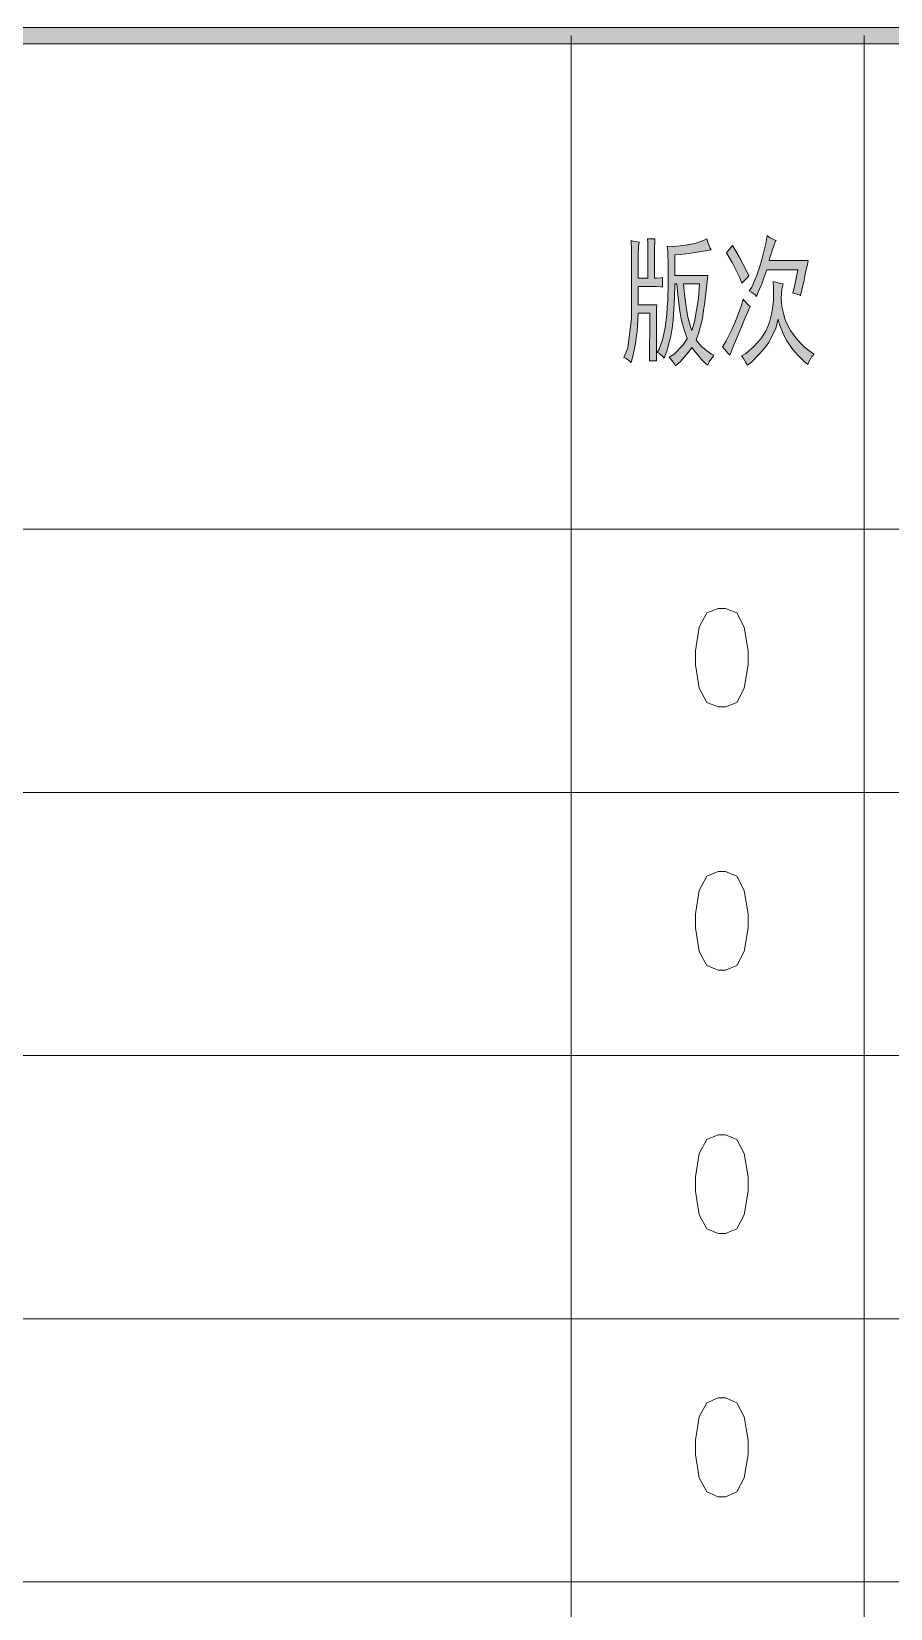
# Model space of a CAD drawing. Header units: millimetres. Extents: x 0 to 207, y 0 to 293.
# Drawn here: x 129.78 to 155.48, y 195.53 to 242.76 of the extents above; entities that cross this region are included whole.
import ezdxf

# ---------------------------------------------------------------- set-up
doc = ezdxf.new("R2010")
doc.units = ezdxf.units.MM

msp = doc.modelspace()

# ---------------------------------------------------------------- hatches: boundary and pattern name
h = msp.add_hatch(color=0)
h.dxf.hatch_style = 2
h.paths.add_polyline_path([(201.9935, 242.883972), (201.9935, 242.390083), (25.124833, 242.390083), (25.124833, 242.883972)])
h = msp.add_hatch(color=0)
h.dxf.hatch_style = 2
h.paths.add_polyline_path([(152.061333, 236.502222), (152.043694, 236.477528), (151.990778, 236.343472), (151.9555, 236.237639), (151.920222, 236.128278), (151.867306, 235.962472), (151.849667, 235.9025), (153.024417, 235.9025), (152.996194, 235.786083), (152.943278, 235.549722), (152.918583, 235.429778), (152.897417, 235.309833), (152.833917, 235.024083), (152.791583, 234.858278), (152.728083, 234.882972), (152.611667, 234.914722), (152.55875, 234.925306), (152.618722, 235.17225), (152.692806, 235.5215), (152.710444, 235.620278), (151.779111, 235.620278), (151.750889, 235.539139), (151.683861, 235.355694), (151.648583, 235.256917), (151.609778, 235.158139), (151.518056, 234.939417), (151.468667, 234.823), (151.433389, 234.875917), (151.327556, 234.957056), (151.257, 234.992333), (151.334611, 235.10875), (151.482778, 235.461528), (151.560389, 235.697889), (151.634472, 235.93425), (151.750889, 236.4105), (151.793222, 236.650389), (151.867306, 236.593944), (152.001361, 236.519861)])
h = msp.add_hatch(color=0)
h.dxf.hatch_style = 2
h.paths.add_polyline_path([(147.958528, 236.452833), (147.944417, 236.318778), (147.933833, 236.068306), (147.933833, 235.955417), (147.933833, 235.373333), (148.223111, 235.373333), (148.223111, 236.152972), (148.223111, 236.244694), (148.219583, 236.44225), (148.212528, 236.551611), (148.434778, 236.551611), (148.427722, 236.459889), (148.420667, 236.262333), (148.420667, 236.152972), (148.420667, 235.373333), (148.491222, 235.373333), (148.614694, 235.380389), (148.664083, 235.390972), (148.664083, 235.10875), (148.600583, 235.115806), (148.466528, 235.122861), (148.3995, 235.122861), (147.933833, 235.122861), (147.933833, 234.576056), (148.491222, 234.576056), (148.484167, 234.459639), (148.480639, 234.135083), (148.480639, 233.926944), (148.480639, 232.900361), (148.268972, 232.900361), (148.276028, 233.189639), (148.283083, 233.90225), (148.283083, 234.325583), (147.933833, 234.325583), (147.926778, 234.135083), (147.898556, 233.764667), (147.873861, 233.588278), (147.852694, 233.408361), (147.775083, 233.041472), (147.725694, 232.847444), (147.683361, 232.889778), (147.574, 232.963861), (147.503444, 232.999139), (147.619861, 233.288417), (147.736278, 234.177417), (147.736278, 234.773611), (147.736278, 235.380389), (147.729222, 236.244694), (147.725694, 236.502222), (147.782139, 236.484583), (147.898556, 236.459889)])
h = msp.add_hatch(color=0)
h.paths.add_polyline_path([(149.990528, 236.551611), (150.01875, 236.44225), (150.08225, 236.276444), (150.117528, 236.22), (150.001111, 236.202361), (149.761222, 236.167083), (149.63775, 236.145917), (149.51075, 236.12475), (149.207361, 236.085944), (149.027444, 236.068306), (149.027444, 235.454472), (150.015222, 235.454472), (149.990528, 235.182833), (149.930556, 234.657194), (149.89175, 234.41025), (149.852944, 234.159778), (149.740056, 233.718806), (149.665972, 233.528306), (149.718889, 233.454222), (149.842361, 233.316639), (149.916444, 233.256667), (149.987, 233.193167), (150.131639, 233.097917), (150.198667, 233.066167), (150.152806, 233.01325), (150.061083, 232.865083), (150.015222, 232.766306), (149.951722, 232.82275), (149.821194, 232.953278), (149.757694, 233.023833), (149.694194, 233.094389), (149.584833, 233.231972), (149.538972, 233.295472), (149.443722, 233.154361), (149.200306, 232.882722), (149.048611, 232.748667), (149.009806, 232.815694), (148.914556, 232.94975), (148.861639, 233.01325), (149.013333, 233.097917), (149.281444, 233.373083), (149.397861, 233.563583), (149.344944, 233.704694), (149.253222, 234.02925), (149.210889, 234.209167), (149.175611, 234.385556), (149.119167, 234.882972), (149.094472, 235.207528), (149.027444, 235.207528), (149.020389, 234.784194), (148.978056, 234.117444), (148.946306, 233.877556), (148.911028, 233.637667), (148.794611, 233.189639), (148.713472, 232.9815), (148.6535, 233.048528), (148.551194, 233.129667), (148.501806, 233.147306), (148.561778, 233.246083), (148.660556, 233.528306), (148.699361, 233.71175), (148.741694, 233.895194), (148.794611, 234.286778), (148.805194, 234.491389), (148.815778, 234.710111), (148.829889, 235.189889), (148.829889, 235.454472), (148.829889, 235.729639), (148.815778, 236.170611), (148.805194, 236.336417), (148.967472, 236.325833), (149.295556, 236.354056), (149.461361, 236.385806), (149.627167, 236.417556), (149.89175, 236.502222)])
h.paths.add_polyline_path([(149.292028, 235.207528), (149.309667, 234.98175), (149.359056, 234.576056), (149.387278, 234.392611), (149.422556, 234.202111), (149.496639, 233.912833), (149.538972, 233.810528), (149.620111, 234.068056), (149.736528, 234.766556), (149.768278, 235.207528)])
h = msp.add_hatch(color=0)
h.dxf.hatch_style = 2
h.paths.add_polyline_path([(150.759583, 236.354056), (150.950083, 236.011861), (151.1935, 235.556778), (151.246417, 235.440361), (151.200556, 235.398028), (151.094722, 235.288667), (151.038278, 235.221639), (150.978306, 235.380389), (150.745472, 235.839), (150.572611, 236.135333), (150.618472, 236.184722), (150.710194, 236.294083)])
h = msp.add_hatch(color=0)
h.dxf.hatch_style = 2
h.paths.add_polyline_path([(152.269472, 235.207528), (152.234194, 235.048778), (152.2095, 234.770083), (152.223611, 234.650139), (152.234194, 234.530194), (152.287111, 234.286778), (152.325917, 234.159778), (152.36825, 234.036306), (152.488194, 233.803472), (152.569333, 233.694111), (152.654, 233.588278), (152.809222, 233.408361), (152.883306, 233.337806), (152.960917, 233.26725), (153.116139, 233.147306), (153.197278, 233.097917), (153.133778, 233.030889), (153.042056, 232.872139), (153.013833, 232.783944), (152.897417, 232.882722), (152.696333, 233.080278), (152.611667, 233.182583), (152.527, 233.281361), (152.385889, 233.493028), (152.325917, 233.605917), (152.269472, 233.715278), (152.163639, 233.986917), (152.117778, 234.145667), (152.047222, 233.877556), (151.846139, 233.447167), (151.712083, 233.281361), (151.578028, 233.115556), (151.3205, 232.858028), (151.200556, 232.766306), (151.158222, 232.847444), (151.070028, 232.988556), (151.024167, 233.048528), (151.154694, 233.122611), (151.387528, 233.316639), (151.496889, 233.436583), (151.602722, 233.560056), (151.761472, 233.803472), (151.810861, 233.926944), (151.86025, 234.053944), (151.927278, 234.293833), (151.944917, 234.41025), (151.962556, 234.526667), (151.980194, 234.717167), (151.983722, 234.79125), (151.98725, 234.865333), (151.983722, 235.10875), (151.976667, 235.274556), (152.047222, 235.249861), (152.191861, 235.214583)])
h = msp.add_hatch(color=0)
h.dxf.hatch_style = 2
h.paths.add_polyline_path([(151.281694, 234.526667), (151.235833, 234.417306), (151.105306, 234.113917), (151.024167, 233.919889), (150.943028, 233.725861), (150.770167, 233.295472), (150.674917, 233.066167), (150.625528, 233.122611), (150.512639, 233.246083), (150.456194, 233.313111), (150.565556, 233.496556), (150.749, 233.856389), (150.823083, 234.036306), (150.893639, 234.216222), (151.020639, 234.569), (151.070028, 234.741861), (151.112361, 234.692472), (151.218194, 234.583111)])

# ---------------------------------------------------------------- linework, layer by layer
at = {"color": 0, "lineweight": 0}
for points in [[(201.9935, 242.883972), (201.9935, 242.390083), (25.124833, 242.390083), (25.124833, 242.883972)], [(152.061333, 236.502222), (152.043694, 236.477528), (151.990778, 236.343472), (151.9555, 236.237639), (151.920222, 236.128278), (151.867306, 235.962472), (151.849667, 235.9025), (153.024417, 235.9025), (152.996194, 235.786083), (152.943278, 235.549722), (152.918583, 235.429778), (152.897417, 235.309833), (152.833917, 235.024083), (152.791583, 234.858278), (152.728083, 234.882972), (152.611667, 234.914722), (152.55875, 234.925306), (152.618722, 235.17225), (152.692806, 235.5215), (152.710444, 235.620278), (151.779111, 235.620278), (151.750889, 235.539139), (151.683861, 235.355694), (151.648583, 235.256917), (151.609778, 235.158139), (151.518056, 234.939417), (151.468667, 234.823), (151.433389, 234.875917), (151.327556, 234.957056), (151.257, 234.992333), (151.334611, 235.10875), (151.482778, 235.461528), (151.560389, 235.697889), (151.634472, 235.93425), (151.750889, 236.4105), (151.793222, 236.650389), (151.867306, 236.593944), (152.001361, 236.519861)], [(147.958528, 236.452833), (147.944417, 236.318778), (147.933833, 236.068306), (147.933833, 235.955417), (147.933833, 235.373333), (148.223111, 235.373333), (148.223111, 236.152972), (148.223111, 236.244694), (148.219583, 236.44225), (148.212528, 236.551611), (148.434778, 236.551611), (148.427722, 236.459889), (148.420667, 236.262333), (148.420667, 236.152972), (148.420667, 235.373333), (148.491222, 235.373333), (148.614694, 235.380389), (148.664083, 235.390972), (148.664083, 235.10875), (148.600583, 235.115806), (148.466528, 235.122861), (148.3995, 235.122861), (147.933833, 235.122861), (147.933833, 234.576056), (148.491222, 234.576056), (148.484167, 234.459639), (148.480639, 234.135083), (148.480639, 233.926944), (148.480639, 232.900361), (148.268972, 232.900361), (148.276028, 233.189639), (148.283083, 233.90225), (148.283083, 234.325583), (147.933833, 234.325583), (147.926778, 234.135083), (147.898556, 233.764667), (147.873861, 233.588278), (147.852694, 233.408361), (147.775083, 233.041472), (147.725694, 232.847444), (147.683361, 232.889778), (147.574, 232.963861), (147.503444, 232.999139), (147.619861, 233.288417), (147.736278, 234.177417), (147.736278, 234.773611), (147.736278, 235.380389), (147.729222, 236.244694), (147.725694, 236.502222), (147.782139, 236.484583), (147.898556, 236.459889)], [(149.990528, 236.551611), (150.01875, 236.44225), (150.08225, 236.276444), (150.117528, 236.22), (150.001111, 236.202361), (149.761222, 236.167083), (149.63775, 236.145917), (149.51075, 236.12475), (149.207361, 236.085944), (149.027444, 236.068306), (149.027444, 235.454472), (150.015222, 235.454472), (149.990528, 235.182833), (149.930556, 234.657194), (149.89175, 234.41025), (149.852944, 234.159778), (149.740056, 233.718806), (149.665972, 233.528306), (149.718889, 233.454222), (149.842361, 233.316639), (149.916444, 233.256667), (149.987, 233.193167), (150.131639, 233.097917), (150.198667, 233.066167), (150.152806, 233.01325), (150.061083, 232.865083), (150.015222, 232.766306), (149.951722, 232.82275), (149.821194, 232.953278), (149.757694, 233.023833), (149.694194, 233.094389), (149.584833, 233.231972), (149.538972, 233.295472), (149.443722, 233.154361), (149.200306, 232.882722), (149.048611, 232.748667), (149.009806, 232.815694), (148.914556, 232.94975), (148.861639, 233.01325), (149.013333, 233.097917), (149.281444, 233.373083), (149.397861, 233.563583), (149.344944, 233.704694), (149.253222, 234.02925), (149.210889, 234.209167), (149.175611, 234.385556), (149.119167, 234.882972), (149.094472, 235.207528), (149.027444, 235.207528), (149.020389, 234.784194), (148.978056, 234.117444), (148.946306, 233.877556), (148.911028, 233.637667), (148.794611, 233.189639), (148.713472, 232.9815), (148.6535, 233.048528), (148.551194, 233.129667), (148.501806, 233.147306), (148.561778, 233.246083), (148.660556, 233.528306), (148.699361, 233.71175), (148.741694, 233.895194), (148.794611, 234.286778), (148.805194, 234.491389), (148.815778, 234.710111), (148.829889, 235.189889), (148.829889, 235.454472), (148.829889, 235.729639), (148.815778, 236.170611), (148.805194, 236.336417), (148.967472, 236.325833), (149.295556, 236.354056), (149.461361, 236.385806), (149.627167, 236.417556), (149.89175, 236.502222)], [(150.759583, 236.354056), (150.950083, 236.011861), (151.1935, 235.556778), (151.246417, 235.440361), (151.200556, 235.398028), (151.094722, 235.288667), (151.038278, 235.221639), (150.978306, 235.380389), (150.745472, 235.839), (150.572611, 236.135333), (150.618472, 236.184722), (150.710194, 236.294083)], [(149.292028, 235.207528), (149.309667, 234.98175), (149.359056, 234.576056), (149.387278, 234.392611), (149.422556, 234.202111), (149.496639, 233.912833), (149.538972, 233.810528), (149.620111, 234.068056), (149.736528, 234.766556), (149.768278, 235.207528)], [(152.269472, 235.207528), (152.234194, 235.048778), (152.2095, 234.770083), (152.223611, 234.650139), (152.234194, 234.530194), (152.287111, 234.286778), (152.325917, 234.159778), (152.36825, 234.036306), (152.488194, 233.803472), (152.569333, 233.694111), (152.654, 233.588278), (152.809222, 233.408361), (152.883306, 233.337806), (152.960917, 233.26725), (153.116139, 233.147306), (153.197278, 233.097917), (153.133778, 233.030889), (153.042056, 232.872139), (153.013833, 232.783944), (152.897417, 232.882722), (152.696333, 233.080278), (152.611667, 233.182583), (152.527, 233.281361), (152.385889, 233.493028), (152.325917, 233.605917), (152.269472, 233.715278), (152.163639, 233.986917), (152.117778, 234.145667), (152.047222, 233.877556), (151.846139, 233.447167), (151.712083, 233.281361), (151.578028, 233.115556), (151.3205, 232.858028), (151.200556, 232.766306), (151.158222, 232.847444), (151.070028, 232.988556), (151.024167, 233.048528), (151.154694, 233.122611), (151.387528, 233.316639), (151.496889, 233.436583), (151.602722, 233.560056), (151.761472, 233.803472), (151.810861, 233.926944), (151.86025, 234.053944), (151.927278, 234.293833), (151.944917, 234.41025), (151.962556, 234.526667), (151.980194, 234.717167), (151.983722, 234.79125), (151.98725, 234.865333), (151.983722, 235.10875), (151.976667, 235.274556), (152.047222, 235.249861), (152.191861, 235.214583)], [(151.281694, 234.526667), (151.235833, 234.417306), (151.105306, 234.113917), (151.024167, 233.919889), (150.943028, 233.725861), (150.770167, 233.295472), (150.674917, 233.066167), (150.625528, 233.122611), (150.512639, 233.246083), (150.456194, 233.313111), (150.565556, 233.496556), (150.749, 233.856389), (150.823083, 234.036306), (150.893639, 234.216222), (151.020639, 234.569), (151.070028, 234.741861), (151.112361, 234.692472), (151.218194, 234.583111)], [(150.322139, 225.484972), (149.983472, 225.347389), (149.757694, 224.924056), (149.644806, 224.2185), (149.644806, 223.798694), (149.757694, 223.093139), (149.983472, 222.669806), (150.322139, 222.532222), (150.544389, 222.532222), (150.883056, 222.669806), (151.108833, 223.093139), (151.221722, 223.798694), (151.221722, 224.2185), (151.108833, 224.924056), (150.883056, 225.347389), (150.544389, 225.484972)], [(150.322139, 217.603917), (149.983472, 217.462806), (149.757694, 217.039472), (149.644806, 216.337444), (149.644806, 215.914111), (149.757694, 215.212083), (149.983472, 214.78875), (150.322139, 214.647639), (150.544389, 214.647639), (150.883056, 214.78875), (151.108833, 215.212083), (151.221722, 215.914111), (151.221722, 216.337444), (151.108833, 217.039472), (150.883056, 217.462806), (150.544389, 217.603917)], [(150.322139, 209.722861), (149.983472, 209.58175), (149.757694, 209.158417), (149.644806, 208.456389), (149.644806, 208.033056), (149.757694, 207.3275), (149.983472, 206.907694), (150.322139, 206.766583), (150.544389, 206.766583), (150.883056, 206.907694), (151.108833, 207.3275), (151.221722, 208.033056), (151.221722, 208.456389), (151.108833, 209.158417), (150.883056, 209.58175), (150.544389, 209.722861)], [(150.322139, 201.838278), (149.983472, 201.697167), (149.757694, 201.277361), (149.644806, 200.571806), (149.644806, 200.148472), (149.757694, 199.446444), (149.983472, 199.023111), (150.322139, 198.882), (150.544389, 198.882), (150.883056, 199.023111), (151.108833, 199.446444), (151.221722, 200.148472), (151.221722, 200.571806), (151.108833, 201.277361), (150.883056, 201.697167), (150.544389, 201.838278)]]:
    msp.add_lwpolyline(points, close=True, dxfattribs=at)
for points in [[(145.923, 242.637028), (145.923, 15.889111)], [(154.696583, 242.637028), (154.696583, 15.889111)], [(25.124833, 227.859167), (201.9935, 227.859167)], [(25.124833, 219.974583), (201.9935, 219.974583)], [(25.124833, 212.093528), (201.9935, 212.093528)], [(25.124833, 204.208944), (201.9935, 204.208944)], [(25.124833, 196.327889), (201.9935, 196.327889)]]:
    msp.add_lwpolyline(points, dxfattribs=at)

doc.saveas('drawing.dxf')
